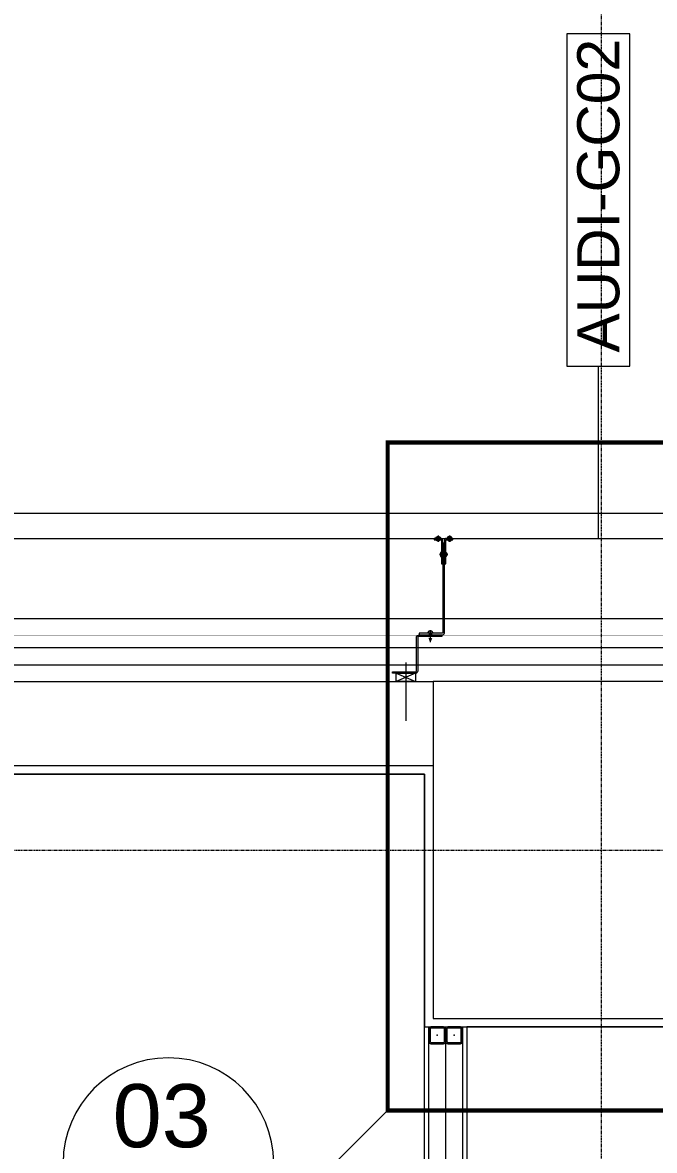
# Model space of a CAD drawing. Extents: x -1133 to 23780, y -1311 to 8245.
# Drawn here: x 9130 to 9280.1, y 2713.6 to 2981.5 of the extents above; entities that cross this region are included whole.
import ezdxf
from ezdxf.enums import TextEntityAlignment as Align

# ---------------------------------------------------------------- set-up
doc = ezdxf.new("R2010")
doc.units = 0
doc.header["$MEASUREMENT"] = 0
doc.linetypes.add('DASHDOT2', pattern=[0.5, 0.25, -0.125, 0, -0.125])
doc.linetypes.add('HIDDEN2', pattern=[4.7625, 3.175, -1.5875])
doc.layers.get('0').update_dxf_attribs({"color": 9, "lineweight": 9})
for name, color, linetype, lineweight in [('00', 9, 'Continuous', 9), ('01', 9, 'Continuous', 9), ('06C', 9, 'Continuous', 9), ('06D', 9, 'Continuous', 9), ('10', 9, 'Continuous', 9), ('11', 9, 'Continuous', 9), ('14', 9, 'Continuous', 9), ('21', 9, 'Continuous', 9), ('22', 8, 'Continuous', 9), ('24', 9, 'DASHDOT2', 9), ('33', 9, 'BATTING', 9), ('35', 9, 'Continuous', 9)]:
    doc.layers.add(name, color=color, linetype=linetype, lineweight=lineweight)
doc.styles.add('Arial', font='arial.ttf', dxfattribs={"height": 2.5})
doc.linetypes.add('BATTING', pattern='A,0.0001,-0.1,[134,ltypeshp.shx,S=0.1,R=0,X=-0.1,Y=0],-0.2,[134,ltypeshp.shx,S=0.1,R=180,X=0.1,Y=0],-0.1', length=0.4001)

# ---------------------------------------------------------------- blocks, each defined once
blk = doc.blocks.new('0_wallno')
blk.add_lwpolyline([(-7.84, 1.5), (7.942, 1.5), (7.942, -1.5), (-7.84, -1.5)], close=True)
blk.add_lwpolyline([(7.942, 0), (16.132, 0)])
at = {"style": 'Arial'}
blk.add_attdef('GENISLIK', text='', height=2, dxfattribs=at).set_placement((8.442, 0), align=Align.BOTTOM_LEFT)
blk.add_attdef('DUVARNO', text='', height=2, dxfattribs=at).set_placement((0, 0), align=Align.MIDDLE_CENTER)
blk.add_attdef('YUKSEKLIK', text='', height=2, dxfattribs=at).set_placement((8.442, -0.5), align=Align.TOP_LEFT)
blk = doc.blocks.new('0_detailbox1')
blk.add_lwpolyline([(10.411, -2.5), (7.911, 0), (-5, 0)])
blk.add_circle((0, 0), 5)
at = {"style": 'Arial'}
blk.add_attdef('DETAYADI', text='', height=3, dxfattribs=at).set_placement((0, 0), align=Align.BOTTOM_CENTER)
blk.add_attdef('PAFTAADI', text='', height=2, dxfattribs=at).set_placement((0, -0.5), align=Align.TOP_CENTER)
blk = doc.blocks.new('p-kolon_80x80')
blk.add_lwpolyline([(-40, -40), (40, -40), (40, 40), (-40, 40)], close=True)
blk = doc.blocks.new('p- alum kaplama profil')
at = {"lineweight": 13}
blk.add_lwpolyline([(7.12, 12.59), (7.12, 26.49)], dxfattribs=at)
at = {"lineweight": 5}
blk.add_lwpolyline([(9.44, 15.16), (4.79, 15.16), (4.79, 17.16), (9.44, 17.16)], close=True, dxfattribs=at)
for points in [[(4.79, 15.16), (9.44, 17.16)], [(9.44, 15.16), (4.79, 17.16)]]:
    blk.add_lwpolyline(points, dxfattribs=at)
at = {"lineweight": 18}
blk.add_lwpolyline([(4.09, 6.16), (-1.41, 6.16), (-1.41, 6.46), (4.09, 6.46, 0.414214), (4.29, 6.66), (4.29, 14.66, -0.414214), (4.79, 15.16), (10.29, 15.16), (10.29, 14.86), (4.79, 14.86, 0.414214), (4.59, 14.66), (4.59, 6.66, -0.414214)], format="xyb", close=True, dxfattribs=at)
blk.add_lwpolyline([(-2.06, 5.56), (-2.06, -2.34), (-2.06, -15.69), (-1.66, -15.69), (-1.66, -2.34), (-1.66, 5.56), (-1.66, 5.56), (-1.66, 5.57), (-1.66, 5.57), (-1.66, 5.58), (-1.66, 5.58), (-1.65, 5.59), (-1.65, 5.59), (-1.65, 5.59), (-1.65, 5.6), (-1.65, 5.6), (-1.64, 5.61), (-1.64, 5.61), (-1.64, 5.62), (-1.64, 5.62), (-1.63, 5.62), (-1.63, 5.63), (-1.63, 5.63), (-1.62, 5.63), (-1.62, 5.64), (-1.61, 5.64), (-1.61, 5.64), (-1.61, 5.64), (-1.6, 5.65), (-1.6, 5.65), (-1.59, 5.65), (-1.59, 5.65), (-1.58, 5.65), (-1.58, 5.65), (-1.57, 5.66), (-1.57, 5.66), (-1.56, 5.66), (-1.56, 5.66), (3.94, 5.66), (3.94, 6.06), (-1.56, 6.06), (-1.58, 6.06), (-1.61, 6.05), (-1.63, 6.05), (-1.66, 6.05), (-1.68, 6.04), (-1.7, 6.03), (-1.73, 6.03), (-1.75, 6.02), (-1.77, 6.01), (-1.79, 6), (-1.82, 5.99), (-1.84, 5.97), (-1.86, 5.96), (-1.88, 5.94), (-1.89, 5.93), (-1.91, 5.91), (-1.93, 5.89), (-1.95, 5.87), (-1.96, 5.85), (-1.97, 5.83), (-1.99, 5.81), (-2, 5.79), (-2.01, 5.77), (-2.02, 5.75), (-2.03, 5.72), (-2.04, 5.7), (-2.04, 5.68), (-2.05, 5.65), (-2.05, 5.63), (-2.06, 5.61), (-2.06, 5.58)], close=True)
blk.add_lwpolyline([(-1.66, -2.34), (-2.06, -2.34)])
for points in [[(-2.36, -10.84), (-2.36, -16.39), (-2.36, -16.39, -0.414214), (-2.51, -16.54), (-2.51, -16.54), (-4.06, -16.54), (-4.06, -16.84), (-2.51, -16.84), (-2.51, -16.84, 0.414214), (-2.06, -16.39), (-2.06, -10.84)], [(-1.36, -10.84), (-1.66, -10.84), (-1.66, -16.39, 0.414214), (-1.21, -16.84), (-1.21, -16.84), (0.34, -16.84), (0.34, -16.54), (-1.21, -16.54), (-1.21, -16.54, -0.414214), (-1.36, -16.39), (-1.36, -16.39)]]:
    blk.add_lwpolyline(points, format="xyb", close=True)
for points in [[(0.67, 5.66, -10), (1.91, 5.66, -10)], [(0.67, 5.66, -10), (0.67, 5.64, -10), (0.67, 5.62, -10), (0.67, 5.6, -10), (0.68, 5.58, -10), (0.68, 5.56, -10), (0.69, 5.54, -10), (0.69, 5.52, -10), (0.7, 5.5, -10), (0.7, 5.48, -10), (0.71, 5.46, -10), (0.72, 5.45, -10), (0.73, 5.43, -10), (0.74, 5.41, -10), (0.75, 5.4, -10), (0.76, 5.38, -10), (0.77, 5.36, -10), (0.79, 5.35, -10), (0.8, 5.33, -10), (0.81, 5.32, -10), (0.83, 5.31, -10), (0.84, 5.29, -10), (0.86, 5.28, -10), (0.87, 5.27, -10), (0.89, 5.26, -10), (0.91, 5.25, -10), (0.92, 5.24, -10), (0.94, 5.23, -10), (0.96, 5.22, -10), (0.98, 5.21, -10), (1, 5.21, -10), (1.02, 5.2, -10), (1.03, 5.2, -10)], [(0.96, 5.66, -10), (0.97, 5.66, -10), (0.97, 5.66, -10), (0.97, 5.66, -10), (0.98, 5.66, -10), (0.98, 5.66, -10), (0.99, 5.66, -10), (0.99, 5.66, -10), (1, 5.66, -10), (1, 5.67, -10), (1, 5.67, -10), (1.01, 5.67, -10), (1.01, 5.67, -10), (1.01, 5.67, -10), (1.02, 5.68, -10), (1.02, 5.68, -10), (1.02, 5.68, -10), (1.03, 5.69, -10), (1.03, 5.69, -10), (1.03, 5.69, -10), (1.04, 5.7, -10), (1.04, 5.7, -10), (1.04, 5.7, -10), (1.04, 5.71, -10), (1.04, 5.71, -10), (1.05, 5.72, -10), (1.05, 5.72, -10), (1.05, 5.72, -10), (1.05, 5.73, -10), (1.05, 5.73, -10), (1.05, 5.74, -10), (1.05, 5.74, -10), (1.05, 5.75, -10)], [(1.61, 6.87, -10), (0.98, 6.96, -10)], [(1.33, 5.85, -10), (0.98, 5.88, -10)], [(1.56, 7.05, -10), (1.02, 7.13, -10)], [(1.05, 6.91, -10), (1.29, 7.56, -10)], [(1.05, 5.83, -10), (1.05, 6.01, -10)], [(1.05, 5.75, -10), (1.05, 5.83, -10)], [(1.29, 4.93, -10), (1.29, 7.8, -10)], [(1.53, 6.82, -10), (1.29, 7.56, -10)], [(1.29, 6.16, -10), (1.29, 6.26, -10)], [(1.53, 5.75, -10), (1.53, 5.92, -10)], [(1.53, 5.75, -10), (1.53, 5.74, -10), (1.53, 5.74, -10), (1.53, 5.73, -10), (1.53, 5.73, -10), (1.53, 5.72, -10), (1.54, 5.72, -10), (1.54, 5.72, -10), (1.54, 5.71, -10), (1.54, 5.71, -10), (1.54, 5.7, -10), (1.54, 5.7, -10), (1.55, 5.7, -10), (1.55, 5.69, -10), (1.55, 5.69, -10), (1.55, 5.69, -10), (1.56, 5.68, -10), (1.56, 5.68, -10), (1.56, 5.68, -10), (1.57, 5.67, -10), (1.57, 5.67, -10), (1.58, 5.67, -10), (1.58, 5.67, -10), (1.58, 5.67, -10), (1.59, 5.66, -10), (1.59, 5.66, -10), (1.6, 5.66, -10), (1.6, 5.66, -10), (1.6, 5.66, -10), (1.61, 5.66, -10), (1.61, 5.66, -10), (1.62, 5.66, -10), (1.62, 5.66, -10)], [(1.55, 5.2, -10), (1.57, 5.2, -10), (1.59, 5.21, -10), (1.6, 5.21, -10), (1.62, 5.22, -10), (1.64, 5.23, -10), (1.66, 5.24, -10), (1.68, 5.25, -10), (1.69, 5.26, -10), (1.71, 5.27, -10), (1.73, 5.28, -10), (1.74, 5.29, -10), (1.76, 5.31, -10), (1.77, 5.32, -10), (1.78, 5.33, -10), (1.8, 5.35, -10), (1.81, 5.36, -10), (1.82, 5.38, -10), (1.83, 5.4, -10), (1.84, 5.41, -10), (1.85, 5.43, -10), (1.86, 5.45, -10), (1.87, 5.46, -10), (1.88, 5.48, -10), (1.89, 5.5, -10), (1.89, 5.52, -10), (1.9, 5.54, -10), (1.9, 5.56, -10), (1.9, 5.58, -10), (1.91, 5.6, -10), (1.91, 5.62, -10), (1.91, 5.64, -10), (1.91, 5.66, -10)], [(1.03, 5.2, -10), (1.04, 5.2, -10), (1.05, 5.19, -10), (1.05, 5.19, -10), (1.06, 5.19, -10), (1.06, 5.19, -10), (1.07, 5.19, -10), (1.07, 5.19, -10), (1.08, 5.19, -10), (1.08, 5.19, -10), (1.09, 5.19, -10), (1.09, 5.18, -10), (1.1, 5.18, -10), (1.1, 5.18, -10), (1.11, 5.18, -10), (1.11, 5.18, -10), (1.12, 5.18, -10), (1.12, 5.18, -10), (1.13, 5.18, -10), (1.13, 5.18, -10), (1.14, 5.18, -10), (1.15, 5.18, -10), (1.15, 5.18, -10), (1.16, 5.17, -10), (1.16, 5.17, -10), (1.17, 5.17, -10), (1.17, 5.17, -10), (1.18, 5.17, -10), (1.18, 5.17, -10), (1.19, 5.17, -10), (1.19, 5.17, -10), (1.2, 5.17, -10), (1.2, 5.17, -10)], [(1.2, 5.17, -10), (1.2, 5.2, -10)], [(1.38, 5.2, -10), (1.2, 5.2, -10)], [(1.38, 5.17, -10), (1.38, 5.2, -10)], [(1.38, 5.17, -10), (1.38, 5.17, -10), (1.39, 5.17, -10), (1.39, 5.17, -10), (1.4, 5.17, -10), (1.41, 5.17, -10), (1.41, 5.17, -10), (1.42, 5.17, -10), (1.42, 5.17, -10), (1.43, 5.17, -10), (1.43, 5.18, -10), (1.44, 5.18, -10), (1.44, 5.18, -10), (1.45, 5.18, -10), (1.45, 5.18, -10), (1.46, 5.18, -10), (1.46, 5.18, -10), (1.47, 5.18, -10), (1.47, 5.18, -10), (1.48, 5.18, -10), (1.48, 5.18, -10), (1.49, 5.18, -10), (1.5, 5.19, -10), (1.5, 5.19, -10), (1.51, 5.19, -10), (1.51, 5.19, -10), (1.52, 5.19, -10), (1.52, 5.19, -10), (1.53, 5.19, -10), (1.53, 5.19, -10), (1.54, 5.19, -10), (1.54, 5.2, -10), (1.55, 5.2, -10)], [(-2.86, -13.04, 0), (-0.86, -13.04, 0)], [(-2.36, -12.52, 0), (-2.4, -12.53, 0), (-2.43, -12.56, 0), (-2.47, -12.58, 0), (-2.5, -12.6, 0), (-2.53, -12.63, 0), (-2.56, -12.66, 0), (-2.59, -12.69, 0), (-2.61, -12.73, 0), (-2.63, -12.76, 0), (-2.65, -12.8, 0), (-2.67, -12.84, 0), (-2.68, -12.88, 0), (-2.69, -12.92, 0), (-2.7, -12.96, 0), (-2.71, -13, 0), (-2.71, -13.04, 0), (-2.71, -13.08, 0), (-2.7, -13.13, 0), (-2.69, -13.17, 0), (-2.68, -13.21, 0), (-2.67, -13.25, 0), (-2.65, -13.28, 0), (-2.63, -13.32, 0), (-2.61, -13.36, 0), (-2.59, -13.39, 0), (-2.56, -13.42, 0), (-2.53, -13.45, 0), (-2.5, -13.48, 0), (-2.47, -13.51, 0), (-2.43, -13.53, 0), (-2.4, -13.55, 0), (-2.36, -13.57, 0)], [(-2.36, -13.04, 0), (-2.36, -12.52, 0)], [(-2.36, -13.04, 0), (-2.36, -12.73, 0)], [(-2.36, -12.73, 0), (-2.36, -13.04, 0)], [(-1.36, -12.73, 0), (-2.36, -12.73, 0)], [(-2.36, -13.04, 0), (-2.36, -13.36, 0)], [(-2.36, -13.04, 0), (-2.36, -13.57, 0)], [(-2.36, -13.36, 0), (-2.36, -13.04, 0)], [(-1.36, -13.36, 0), (-2.36, -13.36, 0)], [(-1.36, -13.04, 0), (-1.36, -12.37, 0)], [(-1.36, -13.72, 0), (-1.32, -13.68, 0), (-1.29, -13.65, 0), (-1.26, -13.61, 0), (-1.23, -13.58, 0), (-1.2, -13.54, 0), (-1.18, -13.5, 0), (-1.16, -13.45, 0), (-1.14, -13.41, 0), (-1.12, -13.37, 0), (-1.1, -13.32, 0), (-1.09, -13.28, 0), (-1.08, -13.23, 0), (-1.07, -13.18, 0), (-1.06, -13.14, 0), (-1.06, -13.09, 0), (-1.06, -13.04, 0), (-1.06, -12.99, 0), (-1.06, -12.95, 0), (-1.07, -12.9, 0), (-1.08, -12.85, 0), (-1.09, -12.81, 0), (-1.1, -12.76, 0), (-1.12, -12.72, 0), (-1.14, -12.67, 0), (-1.16, -12.63, 0), (-1.18, -12.59, 0), (-1.2, -12.55, 0), (-1.23, -12.51, 0), (-1.26, -12.47, 0), (-1.29, -12.43, 0), (-1.32, -12.4, 0), (-1.36, -12.37, 0)], [(-1.36, -13.04, 0), (-1.36, -13.72, 0)], [(-3.29, -17.54, 0), (-3.29, -16.04, 0)], [(-0.56, -17.54, 0), (-0.56, -16.04, 0)], [(-3.84, -17.04, 0), (-3.81, -17.07, 0), (-3.78, -17.1, 0), (-3.75, -17.12, 0), (-3.72, -17.15, 0), (-3.69, -17.17, 0), (-3.66, -17.19, 0), (-3.62, -17.21, 0), (-3.59, -17.23, 0), (-3.55, -17.24, 0), (-3.52, -17.26, 0), (-3.48, -17.27, 0), (-3.44, -17.28, 0), (-3.4, -17.28, 0), (-3.36, -17.29, 0), (-3.32, -17.29, 0), (-3.29, -17.29, 0), (-3.25, -17.29, 0), (-3.21, -17.29, 0), (-3.17, -17.28, 0), (-3.13, -17.28, 0), (-3.09, -17.27, 0), (-3.06, -17.26, 0), (-3.02, -17.24, 0), (-2.98, -17.23, 0), (-2.95, -17.21, 0), (-2.91, -17.19, 0), (-2.88, -17.17, 0), (-2.85, -17.15, 0), (-2.82, -17.12, 0), (-2.79, -17.1, 0), (-2.76, -17.07, 0), (-2.73, -17.04, 0)], [(-3.29, -17.04, 0), (-3.84, -17.04, 0)], [(-2.85, -16.54, 0), (-2.86, -16.51, 0), (-2.87, -16.47, 0), (-2.89, -16.44, 0), (-2.91, -16.41, 0), (-2.93, -16.38, 0), (-2.96, -16.35, 0), (-2.98, -16.33, 0), (-3.01, -16.31, 0), (-3.04, -16.29, 0), (-3.07, -16.27, 0), (-3.11, -16.25, 0), (-3.14, -16.24, 0), (-3.18, -16.23, 0), (-3.21, -16.22, 0), (-3.25, -16.22, 0), (-3.29, -16.22, 0), (-3.32, -16.22, 0), (-3.36, -16.22, 0), (-3.39, -16.23, 0), (-3.43, -16.24, 0), (-3.46, -16.25, 0), (-3.5, -16.27, 0), (-3.53, -16.29, 0), (-3.56, -16.31, 0), (-3.59, -16.33, 0), (-3.61, -16.35, 0), (-3.64, -16.38, 0), (-3.66, -16.41, 0), (-3.68, -16.44, 0), (-3.7, -16.47, 0), (-3.71, -16.51, 0), (-3.73, -16.54, 0)], [(-3.29, -16.54, 0), (-3.73, -16.54, 0)], [(-3.29, -16.54, 0), (-3.55, -16.54, 0)], [(-3.55, -16.54, 0), (-3.29, -16.54, 0)], [(-3.55, -17.04, 0), (-3.55, -16.54, 0)], [(-3.29, -16.54, 0), (-2.85, -16.54, 0)], [(-3.29, -16.54, 0), (-3.03, -16.54, 0)], [(-3.03, -16.54, 0), (-3.29, -16.54, 0)], [(-3.29, -17.04, 0), (-2.73, -17.04, 0)], [(-3.03, -17.04, 0), (-3.03, -16.54, 0)], [(-0.56, -17.04, 0), (-1.11, -17.04, 0)], [(0, -17.04, 0), (-0.03, -17.07, 0), (-0.06, -17.1, 0), (-0.09, -17.12, 0), (-0.12, -17.15, 0), (-0.15, -17.17, 0), (-0.18, -17.19, 0), (-0.22, -17.21, 0), (-0.25, -17.23, 0), (-0.29, -17.24, 0), (-0.33, -17.26, 0), (-0.36, -17.27, 0), (-0.4, -17.28, 0), (-0.44, -17.28, 0), (-0.48, -17.29, 0), (-0.52, -17.29, 0), (-0.56, -17.29, 0), (-0.59, -17.29, 0), (-0.63, -17.29, 0), (-0.67, -17.28, 0), (-0.71, -17.28, 0), (-0.75, -17.27, 0), (-0.79, -17.26, 0), (-0.82, -17.24, 0), (-0.86, -17.23, 0), (-0.89, -17.21, 0), (-0.93, -17.19, 0), (-0.96, -17.17, 0), (-0.99, -17.15, 0), (-1.02, -17.12, 0), (-1.05, -17.1, 0), (-1.08, -17.07, 0), (-1.11, -17.04, 0)], [(-1, -16.54, 0), (-0.98, -16.51, 0), (-0.97, -16.47, 0), (-0.95, -16.44, 0), (-0.93, -16.41, 0), (-0.91, -16.38, 0), (-0.88, -16.35, 0), (-0.86, -16.33, 0), (-0.83, -16.31, 0), (-0.8, -16.29, 0), (-0.77, -16.27, 0), (-0.73, -16.25, 0), (-0.7, -16.24, 0), (-0.66, -16.23, 0), (-0.63, -16.22, 0), (-0.59, -16.22, 0), (-0.56, -16.22, 0), (-0.52, -16.22, 0), (-0.48, -16.22, 0), (-0.45, -16.23, 0), (-0.41, -16.24, 0), (-0.38, -16.25, 0), (-0.34, -16.27, 0), (-0.31, -16.29, 0), (-0.28, -16.31, 0), (-0.25, -16.33, 0), (-0.23, -16.35, 0), (-0.2, -16.38, 0), (-0.18, -16.41, 0), (-0.16, -16.44, 0), (-0.14, -16.47, 0), (-0.13, -16.51, 0), (-0.12, -16.54, 0)], [(-0.56, -16.54, 0), (-1, -16.54, 0)], [(-0.56, -16.54, 0), (-0.82, -16.54, 0)], [(-0.82, -16.54, 0), (-0.56, -16.54, 0)], [(-0.82, -17.04, 0), (-0.82, -16.54, 0)], [(-0.56, -16.54, 0), (-0.3, -16.54, 0)], [(-0.56, -16.54, 0), (-0.12, -16.54, 0)], [(-0.3, -16.54, 0), (-0.56, -16.54, 0)], [(-0.56, -17.04, 0), (0, -17.04, 0)], [(-0.3, -17.04, 0), (-0.3, -16.54, 0)]]:
    blk.add_polyline3d(points)
blk = doc.blocks.new('Prf-40x40')
for points in [[(1.5, -2), (-1.5, -2, -0.414214), (-2, -1.5), (-2, 1.5, -0.414214), (-1.5, 2), (1.5, 2, -0.414214), (2, 1.5), (2, -1.5, -0.414214)], [(1.5, -1.7), (-1.5, -1.7, -0.414214), (-1.7, -1.5), (-1.7, 1.5, -0.414214), (-1.5, 1.7), (1.5, 1.7, -0.414214), (1.7, 1.5), (1.7, -1.5, -0.414214)]]:
    blk.add_lwpolyline(points, format="xyb", close=True)
blk.add_point((0, 0))

msp = doc.modelspace()

# ---------------------------------------------------------------- linework, layer by layer
at = {"layer": '00'}
msp.add_lwpolyline([(9227.5, 2805), (9105, 2805), (9105, 2825), (9227.5, 2825)], close=True, dxfattribs=at)
at = {"layer": '06C'}
msp.add_line((7067.5, 2865), (10767.5, 2865), dxfattribs=at)
at = {"layer": '06D'}
for points in [[(9105, 2840), (9355, 2840)], [(9355, 2825), (9355, 2833), (9105, 2833), (9105, 2825)], [(9230.5, 2450.5), (9230.5, 2739.5)]]:
    msp.add_lwpolyline(points, dxfattribs=at)
at = {"layer": '10'}
msp.add_line((8088.98, 2859), (10761.5, 2859), dxfattribs=at)
at = {"layer": '10', "const_width": 0.1}
msp.add_lwpolyline([(9098.19, 2836), (9361.45, 2836)], dxfattribs=at)
at = {"layer": '11'}
for points in [[(9235.5, 2447), (9225.5, 2447), (9225.5, 2743), (9235.5, 2743)], [(9234.5, 2447), (9226.5, 2447), (9226.5, 2743), (9234.5, 2743)]]:
    msp.add_lwpolyline(points, close=True, dxfattribs=at)
at = {"layer": '14'}
msp.add_lwpolyline([(9103, 2819.3), (9103, 2803), (9225.5, 2803), (9225.5, 2743), (9309.5, 2743), (9309.5, 2803), (9357, 2803), (9357, 2819.3)], dxfattribs=at)
at = {"layer": '21', "linetype": 'HIDDEN2', "ltscale": 0.1, "const_width": 1}
msp.add_lwpolyline([(9216.72, 2881.81), (9956.44, 2881.81), (9956.44, 2723.15), (9216.72, 2723.15)], close=True, dxfattribs=at)
at = {"layer": '24'}
for points in [[(9267.5, 195), (9267.5, 4035)], [(6827.5, 2785), (11027.5, 2785)]]:
    msp.add_lwpolyline(points, dxfattribs=at)
at = {"layer": '33', "ltscale": 0.4}
msp.add_lwpolyline([(9105, 2829), (9355, 2829)], dxfattribs=at)
at = {"layer": '35'}
for points in [[(8609.5, 2803), (8609.5, 2743), (8535.5, 2743), (8535.5, 2447), (8609.5, 2447), (8609.5, 2363), (9225.5, 2363), (9225.5, 2803)], [(9235.5, 2743), (9235.5, 2447), (9309.5, 2447), (9309.5, 2363), (9925.5, 2363), (9925.5, 2447), (9990.5, 2447), (9990.5, 2743), (9925.5, 2743), (9925.5, 2803), (9309.5, 2803), (9309.5, 2743)]]:
    msp.add_lwpolyline(points, close=True, dxfattribs=at)

# ---------------------------------------------------------------- block references
at = {"layer": '01'}
msp.add_blockref('p-kolon_80x80', (9267.5, 2785), dxfattribs=at)
at = {"layer": '10', "rotation": 180}
msp.add_blockref('p- alum kaplama profil', (9228.14, 2842.16), dxfattribs=at)
at = {"layer": '10', "xscale": -1}
for p in [(9228.5, 2741), (9232.5, 2741)]:
    msp.add_blockref('Prf-40x40', p, dxfattribs=at)
at = {"layer": '21'}
ref = msp.add_blockref('0_detailbox1', (9164.66, 2710.65), dxfattribs=dict(at, xscale=-5, yscale=5, zscale=5, rotation=180))
ref.add_attrib('DETAYADI', '03', dxfattribs={"layer": '0', "height": 15, "style": 'Arial'}).set_placement((9163.07, 2709.9), align=Align.BOTTOM_CENTER)
ref.add_attrib('PAFTAADI', 'KRT-M-D-400', dxfattribs={"layer": '0', "height": 10, "style": 'Arial', "width": 0.45}).set_placement((9164.69, 2707.27), align=Align.TOP_CENTER)
at = {"layer": '22'}
ref = msp.add_blockref('0_wallno', (9266.73, 2939.66), dxfattribs=dict(at, xscale=-5, yscale=5, zscale=5, rotation=90))
ref.add_attrib('DUVARNO', 'AUDI-GC02', dxfattribs={"layer": '0', "height": 10, "rotation": 90, "style": 'Arial'}).set_placement((9266.73, 2940.4), align=Align.MIDDLE_CENTER)

doc.saveas('drawing.dxf')
